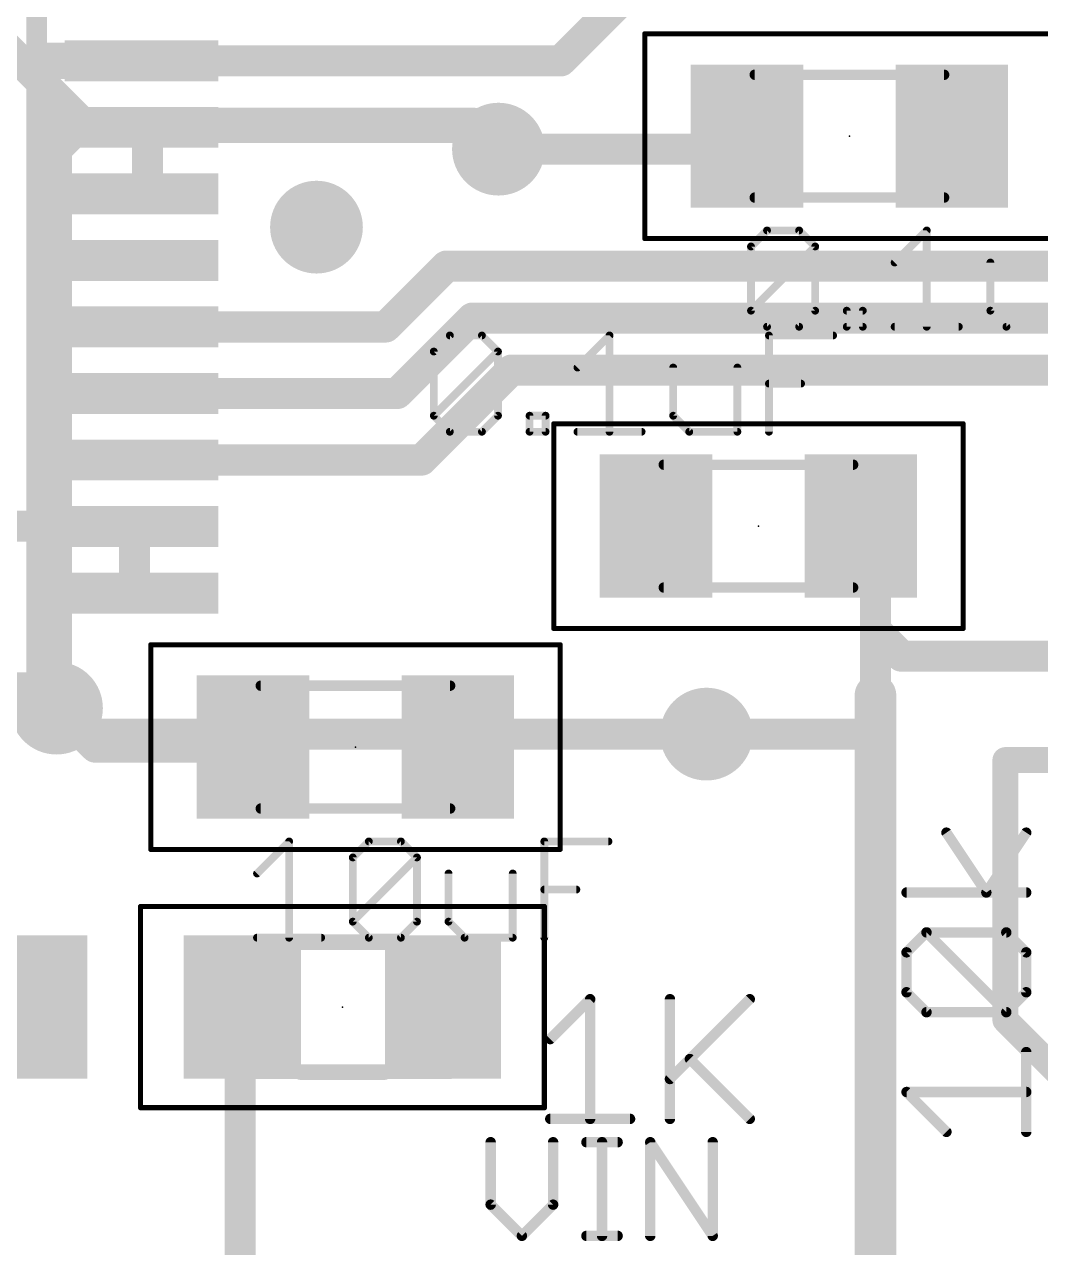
# Model space of a CAD drawing. Extents: x -1.6 to 71.4, y -0.2 to 53.9.
# Drawn here: x 16.45 to 26.38, y 13.02 to 24.97 of the extents above; entities that cross this region are included whole.
import ezdxf

# ---------------------------------------------------------------- set-up
doc = ezdxf.new("R2010")
doc.units = 0
for name, color, linetype in [('1', 12, 'CONTINUOUS'), ('16', 132, 'CONTINUOUS'), ('18', 110, 'CONTINUOUS'), ('21', 40, 'CONTINUOUS'), ('23', 53, 'CONTINUOUS'), ('27', 253, 'CONTINUOUS'), ('39', 12, 'CONTINUOUS'), ('51', 253, 'CONTINUOUS')]:
    doc.layers.add(name, color=color, linetype=linetype)

# ---------------------------------------------------------------- blocks, each defined once
blk = doc.blocks.new('RECT')
blk.add_solid([(-0.5, -0.5), (0.5, -0.5), (-0.5, 0.5), (0.5, 0.5)])
blk = doc.blocks.new('ROUNDV')
at = {"const_width": 0.5}
blk.add_lwpolyline([(0, -0.25, 1), (0, 0.25, 1), (0, -0.25)], format="xyb", dxfattribs=at)

msp = doc.modelspace()

# ---------------------------------------------------------------- linework, layer by layer
at = {"layer": '1'}
for points, const_width in [([(21.844, 24.765), (22.606, 25.527)], 0.3048), ([(21.717, 24.638), (21.844, 24.765)], 0.3048), ([(17.595, 24.612), (21.691, 24.612)], 0.3048), ([(21.691, 24.612), (21.717, 24.638)], 0.3048), ([(17.595, 23.962), (17.653, 23.904)], 0.3048), ([(17.595, 23.962), (20.869, 23.962)], 0.3048), ([(17.653, 23.904), (17.653, 23.37)], 0.3048), ([(20.869, 23.962), (21.082, 23.749)], 0.3048), ([(23.384, 23.749), (23.511, 23.876)], 0.3048), ([(21.082, 23.749), (23.384, 23.749)], 0.3048), ([(17.653, 23.37), (17.595, 23.312)], 0.3048), ([(19.98, 22.012), (20.574, 22.606)], 0.3048), ([(20.574, 22.606), (26.543, 22.606)], 0.3048), ([(20.092, 21.362), (20.828, 22.098)], 0.3048), ([(20.828, 22.098), (27.051, 22.098)], 0.3048), ([(17.595, 22.012), (19.98, 22.012)], 0.3048), ([(20.331, 20.712), (21.209, 21.59)], 0.3048), ([(21.209, 21.59), (27.432, 21.59)], 0.3048), ([(17.595, 21.362), (20.092, 21.362)], 0.3048), ([(17.595, 20.712), (20.331, 20.712)], 0.3048), ([(16.129, 20.066), (17.591, 20.066)], 0.3048), ([(17.595, 20.062), (17.526, 19.993)], 0.3048), ([(17.591, 20.066), (17.595, 20.062)], 0.3048), ([(24.765, 20.066), (24.622, 20.066)], 0.3048), ([(24.765, 19.05), (24.765, 20.066)], 0.3048), ([(17.526, 19.993), (17.526, 19.431)], 0.3048), ([(17.526, 19.431), (17.576, 19.431)], 0.3048), ([(17.576, 19.431), (17.595, 19.412)], 0.3048), ([(24.765, 18.415), (24.765, 19.05)], 0.3048), ([(25.019, 18.796), (24.765, 19.05)], 0.3048), ([(28.575, 18.796), (25.019, 18.796)], 0.3048), ([(24.765, 18.034), (24.765, 18.415)], 0.4064), ([(17.145, 17.907), (16.764, 18.288)], 0.3048), ([(24.765, 18.034), (23.114, 18.034)], 0.3048), ([(24.765, 10.033), (24.765, 18.034)], 0.4064), ([(18.685, 17.907), (17.145, 17.907)], 0.3048), ([(26.035, 15.24), (26.035, 17.78)], 0.254), ([(26.035, 17.78), (32.639, 17.78)], 0.254), ([(18.558, 12.462), (18.558, 15.367)], 0.3048), ([(26.908, 14.367), (26.035, 15.24)], 0.254)]:
    msp.add_lwpolyline(points, dxfattribs=dict(at, const_width=const_width))
for points, const_width in [([(21.7901, 24.8189, 1), (21.8979, 24.7111)], 0.1524), ([(21.8979, 24.7111, 1), (21.7901, 24.8189)], 0.1524), ([(17.595, 24.6882, 1), (17.595, 24.5358)], 0.1524), ([(21.6371, 24.6659, 1), (21.7449, 24.5581)], 0.1524), ([(21.6631, 24.6919, 1), (21.7709, 24.5841)], 0.1524), ([(21.7709, 24.5841, 1), (21.6631, 24.6919)], 0.1524), ([(21.691, 24.5358, 1), (21.691, 24.6882)], 0.1524), ([(17.6489, 24.0159, 1), (17.5411, 23.9081)], 0.1524), ([(17.595, 24.0382, 1), (17.595, 23.8858)], 0.1524), ([(17.7292, 23.904, 1), (17.5768, 23.904)], 0.1524), ([(17.5991, 23.8501, 1), (17.7069, 23.9579)], 0.1524), ([(20.9229, 24.0159, 1), (20.8151, 23.9081)], 0.1524), ([(20.869, 23.8858, 1), (20.869, 24.0382)], 0.1524), ([(23.5649, 23.8221, 1), (23.4571, 23.9299)], 0.1524), ([(21.082, 23.8252, 1), (21.082, 23.6728)], 0.1524), ([(23.384, 23.6728, 1), (23.384, 23.8252)], 0.1524), ([(21.0281, 23.6951, 1), (21.1359, 23.8029)], 0.1524), ([(23.3301, 23.8029, 1), (23.4379, 23.6951)], 0.1524), ([(17.5411, 23.3659, 1), (17.6489, 23.2581)], 0.1524), ([(17.5768, 23.37, 1), (17.7292, 23.37)], 0.1524), ([(17.7069, 23.3161, 1), (17.5991, 23.4239)], 0.1524), ([(20.574, 22.6822, 1), (20.574, 22.5298)], 0.1524), ([(20.6279, 22.5521, 1), (20.5201, 22.6599)], 0.1524), ([(20.828, 22.1742, 1), (20.828, 22.0218)], 0.1524), ([(20.8819, 22.0441, 1), (20.7741, 22.1519)], 0.1524), ([(17.595, 22.0882, 1), (17.595, 21.9358)], 0.1524), ([(19.9261, 22.0659, 1), (20.0339, 21.9581)], 0.1524), ([(19.98, 21.9358, 1), (19.98, 22.0882)], 0.1524), ([(21.209, 21.6662, 1), (21.209, 21.5138)], 0.1524), ([(21.2629, 21.5361, 1), (21.1551, 21.6439)], 0.1524), ([(17.595, 21.4382, 1), (17.595, 21.2858)], 0.1524), ([(20.092, 21.2858, 1), (20.092, 21.4382)], 0.1524), ([(20.0381, 21.4159, 1), (20.1459, 21.3081)], 0.1524), ([(17.595, 20.7882, 1), (17.595, 20.6358)], 0.1524), ([(20.2771, 20.7659, 1), (20.3849, 20.6581)], 0.1524), ([(20.331, 20.6358, 1), (20.331, 20.7882)], 0.1524), ([(17.6449, 20.1199, 1), (17.5371, 20.0121)], 0.1524), ([(17.6489, 20.0081, 1), (17.5411, 20.1159)], 0.1524), ([(17.591, 19.9898, 1), (17.591, 20.1422)], 0.1524), ([(24.622, 20.1422, 1), (24.622, 19.9898)], 0.1524), ([(24.8412, 20.066, 1), (24.6888, 20.066)], 0.1524), ([(24.765, 19.9898, 1), (24.765, 20.1422)], 0.1524), ([(17.6022, 19.993, 1), (17.4498, 19.993)], 0.1524), ([(17.4721, 20.0469, 1), (17.5799, 19.9391)], 0.1524), ([(17.5411, 20.0081, 1), (17.6489, 20.1159)], 0.1524), ([(17.526, 19.5072, 1), (17.526, 19.3548)], 0.1524), ([(17.4498, 19.431, 1), (17.6022, 19.431)], 0.1524), ([(17.6299, 19.4849, 1), (17.5221, 19.3771)], 0.1524), ([(17.5411, 19.3581, 1), (17.6489, 19.4659)], 0.1524), ([(17.576, 19.3548, 1), (17.576, 19.5072)], 0.1524), ([(24.8412, 19.05, 1), (24.6888, 19.05)], 0.1524), ([(24.8189, 19.1039, 1), (24.7111, 18.9961)], 0.1524), ([(24.6888, 19.05, 1), (24.8412, 19.05)], 0.1524), ([(25.019, 18.8722, 1), (25.019, 18.7198)], 0.1524), ([(24.9651, 18.7421, 1), (25.0729, 18.8499)], 0.1524), ([(24.8666, 18.415, 1), (24.6634, 18.415)], 0.2032), ([(16.8179, 18.3419, 1), (16.7101, 18.2341)], 0.1524), ([(24.6888, 18.415, 1), (24.8412, 18.415)], 0.1524), ([(23.114, 18.1102, 1), (23.114, 17.9578)], 0.1524), ([(24.8666, 18.034, 1), (24.6634, 18.034)], 0.2032), ([(24.765, 17.9578, 1), (24.765, 18.1102)], 0.1524), ([(17.145, 17.9832, 1), (17.145, 17.8308)], 0.1524), ([(18.685, 17.8308, 1), (18.685, 17.9832)], 0.1524), ([(24.6634, 18.034, 1), (24.8666, 18.034)], 0.2032), ([(17.0911, 17.8531, 1), (17.1989, 17.9609)], 0.1524), ([(26.0985, 17.78, 1), (25.9715, 17.78)], 0.127), ([(26.035, 17.8435, 1), (26.035, 17.7165)], 0.127), ([(18.6342, 15.367, 1), (18.4818, 15.367)], 0.1524), ([(26.0799, 15.2849, 1), (25.9901, 15.1951)], 0.127), ([(25.9715, 15.24, 1), (26.0985, 15.24)], 0.127)]:
    msp.add_lwpolyline(points, format="xyb", dxfattribs=dict(at, const_width=const_width))
at = {"layer": '16', "const_width": 0.3048}
for points in [[(17.018, 24.003), (15.748, 25.273)], [(16.764, 23.749), (17.018, 24.003)], [(17.018, 24.003), (20.828, 24.003)], [(20.828, 24.003), (21.082, 23.749)], [(16.764, 18.288), (16.764, 23.749)], [(17.018, 18.034), (16.764, 18.288)], [(23.114, 18.034), (17.018, 18.034)]]:
    msp.add_lwpolyline(points, dxfattribs=at)
at = {"layer": '16', "const_width": 0.1524}
for points in [[(17.018, 24.0792, 1), (17.018, 23.9268)], [(17.0719, 23.9491, 1), (16.9641, 24.0569)], [(20.8819, 24.0569, 1), (20.7741, 23.9491)], [(20.828, 23.9268, 1), (20.828, 24.0792)], [(16.9641, 23.9491, 1), (17.0719, 24.0569)], [(16.8402, 23.749, 1), (16.6878, 23.749)], [(16.7101, 23.8029, 1), (16.8179, 23.6951)], [(21.0281, 23.6951, 1), (21.1359, 23.8029)], [(16.8179, 18.3419, 1), (16.7101, 18.2341)], [(16.6878, 18.288, 1), (16.8402, 18.288)], [(17.018, 18.1102, 1), (17.018, 17.9578)], [(16.9641, 17.9801, 1), (17.0719, 18.0879)], [(23.114, 17.9578, 1), (23.114, 18.1102)]]:
    msp.add_lwpolyline(points, format="xyb", dxfattribs=at)
at = {"layer": '21'}
for points, const_width in [([(16.57, 18.537), (16.57, 27.437)], 0.2032), ([(11.37, 18.537), (16.57, 18.537)], 0.2032), ([(21.0058, 14.047), (21.0058, 13.4369)], 0.1016), ([(21.6159, 13.4369), (21.6159, 14.047)], 0.1016), ([(21.9413, 14.047), (22.2464, 14.047)], 0.1016), ([(22.0938, 13.1318), (22.0938, 14.047)], 0.1016), ([(22.565, 13.1318), (22.565, 14.047)], 0.1016), ([(22.565, 14.047), (23.1751, 13.1318)], 0.1016), ([(23.1751, 13.1318), (23.1751, 14.047)], 0.1016), ([(21.0058, 13.4369), (21.3109, 13.1318)], 0.1016), ([(21.3109, 13.1318), (21.6159, 13.4369)], 0.1016), ([(21.9413, 13.1318), (22.2464, 13.1318)], 0.1016)]:
    msp.add_lwpolyline(points, dxfattribs=dict(at, const_width=const_width))
for points, const_width in [([(16.5192, 18.537, 1), (16.6208, 18.537)], 0.1016), ([(16.57, 18.4862, 1), (16.57, 18.5878)], 0.1016), ([(21.0312, 14.047, 1), (20.9804, 14.047)], 0.0508), ([(21.6413, 14.047, 1), (21.5905, 14.047)], 0.0508), ([(21.9413, 14.0724, 1), (21.9413, 14.0216)], 0.0508), ([(22.1192, 14.047, 1), (22.0684, 14.047)], 0.0508), ([(22.2464, 14.0216, 1), (22.2464, 14.0724)], 0.0508), ([(22.5904, 14.047, 1), (22.5396, 14.047)], 0.0508), ([(22.5861, 14.0611, 1), (22.5439, 14.0329)], 0.0508), ([(23.2005, 14.047, 1), (23.1497, 14.047)], 0.0508), ([(21.0238, 13.4548, 1), (20.9878, 13.4189)], 0.0508), ([(20.9804, 13.4369, 1), (21.0312, 13.4369)], 0.0508), ([(21.5905, 13.4369, 1), (21.6413, 13.4369)], 0.0508), ([(21.6339, 13.4189, 1), (21.598, 13.4548)], 0.0508), ([(21.2929, 13.1498, 1), (21.3288, 13.1138)], 0.0508), ([(21.2929, 13.1138, 1), (21.3288, 13.1498)], 0.0508), ([(21.9413, 13.1572, 1), (21.9413, 13.1064)], 0.0508), ([(22.0684, 13.1318, 1), (22.1192, 13.1318)], 0.0508), ([(22.2464, 13.1064, 1), (22.2464, 13.1572)], 0.0508), ([(22.5396, 13.1318, 1), (22.5904, 13.1318)], 0.0508), ([(23.1497, 13.1318, 1), (23.2005, 13.1318)], 0.0508), ([(23.154, 13.1177, 1), (23.1962, 13.1459)], 0.0508)]:
    msp.add_lwpolyline(points, format="xyb", dxfattribs=dict(at, const_width=const_width))
at = {"layer": '23'}
for p in [(24.511, 23.876), (23.622, 20.066), (19.685, 17.907), (19.558, 15.367)]:
    msp.add_point(p, dxfattribs=at)
at = {"layer": '27'}
for points, const_width in [([(23.5491, 22.7979), (23.7059, 22.9547)], 0.0762), ([(23.7059, 22.9547), (24.0194, 22.9547)], 0.0762), ([(24.0194, 22.9547), (24.1762, 22.7979)], 0.0762), ([(24.9524, 22.6412), (25.2659, 22.9547)], 0.0762), ([(25.2659, 22.9547), (25.2659, 22.0141)], 0.0762), ([(23.5491, 22.1709), (23.5491, 22.7979)], 0.0762), ([(23.5491, 22.1709), (24.1762, 22.7979)], 0.0762), ([(24.1762, 22.7979), (24.1762, 22.1709)], 0.0762), ([(25.8879, 22.6412), (25.8879, 22.1709)], 0.0762), ([(23.7059, 22.0141), (23.5491, 22.1709)], 0.0762), ([(24.1762, 22.1709), (24.0194, 22.0141)], 0.0762), ([(24.4846, 22.0141), (24.4846, 22.1709)], 0.0762), ([(24.4846, 22.1709), (24.6414, 22.1709)], 0.0762), ([(24.6414, 22.1709), (24.6414, 22.0141)], 0.0762), ([(25.8879, 22.1709), (26.0447, 22.0141)], 0.0762), ([(24.0194, 22.0141), (23.7059, 22.0141)], 0.0762), ([(24.6414, 22.0141), (24.4846, 22.0141)], 0.0762), ([(24.9524, 22.0141), (25.5794, 22.0141)], 0.0762), ([(26.0447, 22.0141), (26.515, 22.0141)], 0.0762), ([(20.4503, 21.7719), (20.607, 21.9287)], 0.0762), ([(20.607, 21.9287), (20.9206, 21.9287)], 0.0762), ([(20.9206, 21.9287), (21.0773, 21.7719)], 0.0762), ([(21.8535, 21.6152), (22.1671, 21.9287)], 0.0762), ([(22.1671, 21.9287), (22.1671, 20.9881)], 0.0762), ([(23.7246, 20.9881), (23.7246, 21.9287)], 0.0762), ([(23.7246, 21.9287), (24.3516, 21.9287)], 0.0762), ([(20.4503, 21.1449), (20.4503, 21.7719)], 0.0762), ([(20.4503, 21.1449), (21.0773, 21.7719)], 0.0762), ([(21.0773, 21.7719), (21.0773, 21.1449)], 0.0762), ([(22.7891, 21.6152), (22.7891, 21.1449)], 0.0762), ([(23.4161, 20.9881), (23.4161, 21.6152)], 0.0762), ([(23.7246, 21.4584), (24.0381, 21.4584)], 0.0762), ([(20.607, 20.9881), (20.4503, 21.1449)], 0.0762), ([(21.0773, 21.1449), (20.9206, 20.9881)], 0.0762), ([(21.3858, 20.9881), (21.3858, 21.1449)], 0.0762), ([(21.3858, 21.1449), (21.5425, 21.1449)], 0.0762), ([(21.5425, 21.1449), (21.5425, 20.9881)], 0.0762), ([(22.7891, 21.1449), (22.9458, 20.9881)], 0.0762), ([(20.9206, 20.9881), (20.607, 20.9881)], 0.0762), ([(21.5425, 20.9881), (21.3858, 20.9881)], 0.0762), ([(21.8535, 20.9881), (22.4806, 20.9881)], 0.0762), ([(22.9458, 20.9881), (23.4161, 20.9881)], 0.0762), ([(25.8484, 16.4866), (25.4586, 17.0713)], 0.1016), ([(26.2382, 17.0713), (25.8484, 16.4866)], 0.1016), ([(18.7231, 16.6722), (19.0366, 16.9857)], 0.0762), ([(19.0366, 16.9857), (19.0366, 16.0451)], 0.0762), ([(19.6586, 16.8289), (19.8154, 16.9857)], 0.0762), ([(19.8154, 16.9857), (20.1289, 16.9857)], 0.0762), ([(20.1289, 16.9857), (20.2857, 16.8289)], 0.0762), ([(21.5297, 16.0451), (21.5297, 16.9857)], 0.0762), ([(21.5297, 16.9857), (22.1567, 16.9857)], 0.0762), ([(19.6586, 16.2019), (19.6586, 16.8289)], 0.0762), ([(19.6586, 16.2019), (20.2857, 16.8289)], 0.0762), ([(20.2857, 16.8289), (20.2857, 16.2019)], 0.0762), ([(20.5941, 16.6722), (20.5941, 16.2019)], 0.0762), ([(21.2212, 16.0451), (21.2212, 16.6722)], 0.0762), ([(21.5297, 16.5154), (21.8432, 16.5154)], 0.0762), ([(26.2382, 16.4866), (25.0688, 16.4866)], 0.1016), ([(19.8154, 16.0451), (19.6586, 16.2019)], 0.0762), ([(20.2857, 16.2019), (20.1289, 16.0451)], 0.0762), ([(20.5941, 16.2019), (20.7509, 16.0451)], 0.0762), ([(25.0688, 15.9019), (25.2637, 16.0968)], 0.1016), ([(25.2637, 16.0968), (26.0433, 16.0968)], 0.1016), ([(26.0433, 15.3172), (25.2637, 16.0968)], 0.1016), ([(26.0433, 16.0968), (26.2382, 15.9019)], 0.1016), ([(18.7231, 16.0451), (19.3502, 16.0451)], 0.0762), ([(20.1289, 16.0451), (19.8154, 16.0451)], 0.0762), ([(20.7509, 16.0451), (21.2212, 16.0451)], 0.0762), ([(25.0688, 15.5121), (25.0688, 15.9019)], 0.1016), ([(26.2382, 15.9019), (26.2382, 15.5121)], 0.1016), ([(25.2637, 15.3172), (25.0688, 15.5121)], 0.1016), ([(26.2382, 15.5121), (26.0433, 15.3172)], 0.1016), ([(21.588, 15.0544), (21.9778, 15.4442)], 0.1016), ([(21.9778, 15.4442), (21.9778, 14.2748)], 0.1016), ([(22.7574, 15.4442), (22.7574, 14.2748)], 0.1016), ([(22.7574, 14.6646), (23.537, 15.4442)], 0.1016), ([(26.0433, 15.3172), (25.2637, 15.3172)], 0.1016), ([(26.2382, 14.1478), (26.2382, 14.9274)], 0.1016), ([(22.9523, 14.8595), (23.537, 14.2748)], 0.1016), ([(25.4586, 14.1478), (25.0688, 14.5376)], 0.1016), ([(25.0688, 14.5376), (26.2382, 14.5376)], 0.1016), ([(21.588, 14.2748), (22.3676, 14.2748)], 0.1016)]:
    msp.add_lwpolyline(points, dxfattribs=dict(at, const_width=const_width))
for points, const_width in [([(23.7059, 22.9738, 1), (23.7059, 22.9357)], 0.0381), ([(23.7193, 22.9412, 1), (23.6924, 22.9682)], 0.0381), ([(24.0329, 22.9682, 1), (24.0059, 22.9412)], 0.0381), ([(24.0194, 22.9357, 1), (24.0194, 22.9738)], 0.0381), ([(25.285, 22.9547, 1), (25.2469, 22.9547)], 0.0381), ([(25.2794, 22.9412, 1), (25.2524, 22.9682)], 0.0381), ([(23.5356, 22.8114, 1), (23.5626, 22.7845)], 0.0381), ([(23.5682, 22.7979, 1), (23.5301, 22.7979)], 0.0381), ([(24.1952, 22.7979, 1), (24.1571, 22.7979)], 0.0381), ([(24.1896, 22.7845, 1), (24.1627, 22.8114)], 0.0381), ([(24.1627, 22.7845, 1), (24.1896, 22.8114)], 0.0381), ([(24.9389, 22.6546, 1), (24.9658, 22.6277)], 0.0381), ([(25.9069, 22.6412, 1), (25.8688, 22.6412)], 0.0381), ([(23.5626, 22.1843, 1), (23.5356, 22.1574)], 0.0381), ([(23.5356, 22.1843, 1), (23.5626, 22.1574)], 0.0381), ([(23.5301, 22.1709, 1), (23.5682, 22.1709)], 0.0381), ([(24.1571, 22.1709, 1), (24.1952, 22.1709)], 0.0381), ([(24.1896, 22.1574, 1), (24.1627, 22.1843)], 0.0381), ([(24.5037, 22.1709, 1), (24.4656, 22.1709)], 0.0381), ([(24.4846, 22.1899, 1), (24.4846, 22.1518)], 0.0381), ([(24.6604, 22.1709, 1), (24.6223, 22.1709)], 0.0381), ([(24.6414, 22.1518, 1), (24.6414, 22.1899)], 0.0381), ([(25.9014, 22.1843, 1), (25.8744, 22.1574)], 0.0381), ([(25.8688, 22.1709, 1), (25.9069, 22.1709)], 0.0381), ([(23.7059, 22.0332, 1), (23.7059, 21.9951)], 0.0381), ([(23.6924, 22.0006, 1), (23.7193, 22.0276)], 0.0381), ([(24.0059, 22.0276, 1), (24.0329, 22.0006)], 0.0381), ([(24.0194, 21.9951, 1), (24.0194, 22.0332)], 0.0381), ([(24.4846, 22.0332, 1), (24.4846, 21.9951)], 0.0381), ([(24.4656, 22.0141, 1), (24.5037, 22.0141)], 0.0381), ([(24.6223, 22.0141, 1), (24.6604, 22.0141)], 0.0381), ([(24.6414, 21.9951, 1), (24.6414, 22.0332)], 0.0381), ([(24.9524, 22.0332, 1), (24.9524, 21.9951)], 0.0381), ([(25.2469, 22.0141, 1), (25.285, 22.0141)], 0.0381), ([(25.5794, 21.9951, 1), (25.5794, 22.0332)], 0.0381), ([(26.0447, 22.0332, 1), (26.0447, 21.9951)], 0.0381), ([(26.0312, 22.0006, 1), (26.0581, 22.0276)], 0.0381), ([(20.607, 21.9478, 1), (20.607, 21.9097)], 0.0381), ([(20.6205, 21.9152, 1), (20.5936, 21.9422)], 0.0381), ([(20.934, 21.9422, 1), (20.9071, 21.9152)], 0.0381), ([(20.9206, 21.9097, 1), (20.9206, 21.9478)], 0.0381), ([(22.1861, 21.9287, 1), (22.148, 21.9287)], 0.0381), ([(22.1805, 21.9152, 1), (22.1536, 21.9422)], 0.0381), ([(23.7246, 21.9478, 1), (23.7246, 21.9097)], 0.0381), ([(23.7436, 21.9287, 1), (23.7055, 21.9287)], 0.0381), ([(24.3516, 21.9097, 1), (24.3516, 21.9478)], 0.0381), ([(20.4693, 21.7719, 1), (20.4312, 21.7719)], 0.0381), ([(20.4368, 21.7854, 1), (20.4637, 21.7585)], 0.0381), ([(21.0964, 21.7719, 1), (21.0583, 21.7719)], 0.0381), ([(21.0908, 21.7585, 1), (21.0639, 21.7854)], 0.0381), ([(21.0639, 21.7585, 1), (21.0908, 21.7854)], 0.0381), ([(21.8401, 21.6286, 1), (21.867, 21.6017)], 0.0381), ([(22.8081, 21.6152, 1), (22.77, 21.6152)], 0.0381), ([(23.4352, 21.6152, 1), (23.3971, 21.6152)], 0.0381), ([(23.7246, 21.4775, 1), (23.7246, 21.4394)], 0.0381), ([(24.0381, 21.4394, 1), (24.0381, 21.4775)], 0.0381), ([(20.4637, 21.1583, 1), (20.4368, 21.1314)], 0.0381), ([(20.4368, 21.1583, 1), (20.4637, 21.1314)], 0.0381), ([(20.4312, 21.1449, 1), (20.4693, 21.1449)], 0.0381), ([(21.0583, 21.1449, 1), (21.0964, 21.1449)], 0.0381), ([(21.0908, 21.1314, 1), (21.0639, 21.1583)], 0.0381), ([(21.4048, 21.1449, 1), (21.3667, 21.1449)], 0.0381), ([(21.3858, 21.1639, 1), (21.3858, 21.1258)], 0.0381), ([(21.5616, 21.1449, 1), (21.5235, 21.1449)], 0.0381), ([(21.5425, 21.1258, 1), (21.5425, 21.1639)], 0.0381), ([(22.77, 21.1449, 1), (22.8081, 21.1449)], 0.0381), ([(22.8025, 21.1583, 1), (22.7756, 21.1314)], 0.0381), ([(20.607, 21.0071, 1), (20.607, 20.969)], 0.0381), ([(20.5936, 20.9746, 1), (20.6205, 21.0016)], 0.0381), ([(20.9071, 21.0016, 1), (20.934, 20.9746)], 0.0381), ([(20.9206, 20.969, 1), (20.9206, 21.0071)], 0.0381), ([(21.3858, 21.0071, 1), (21.3858, 20.969)], 0.0381), ([(21.3667, 20.9881, 1), (21.4048, 20.9881)], 0.0381), ([(21.5235, 20.9881, 1), (21.5616, 20.9881)], 0.0381), ([(21.5425, 20.969, 1), (21.5425, 21.0071)], 0.0381), ([(21.8535, 21.0071, 1), (21.8535, 20.969)], 0.0381), ([(22.148, 20.9881, 1), (22.1861, 20.9881)], 0.0381), ([(22.4806, 20.969, 1), (22.4806, 21.0071)], 0.0381), ([(22.9458, 21.0071, 1), (22.9458, 20.969)], 0.0381), ([(22.9324, 20.9746, 1), (22.9593, 21.0016)], 0.0381), ([(23.3971, 20.9881, 1), (23.4352, 20.9881)], 0.0381), ([(23.4161, 20.969, 1), (23.4161, 21.0071)], 0.0381), ([(23.7055, 20.9881, 1), (23.7436, 20.9881)], 0.0381), ([(25.4797, 17.0854, 1), (25.4375, 17.0572)], 0.0508), ([(26.2593, 17.0572, 1), (26.2171, 17.0854)], 0.0508), ([(19.0557, 16.9857, 1), (19.0176, 16.9857)], 0.0381), ([(19.0501, 16.9722, 1), (19.0232, 16.9992)], 0.0381), ([(19.8154, 17.0048, 1), (19.8154, 16.9667)], 0.0381), ([(19.8289, 16.9722, 1), (19.8019, 16.9992)], 0.0381), ([(20.1424, 16.9992, 1), (20.1154, 16.9722)], 0.0381), ([(20.1289, 16.9667, 1), (20.1289, 17.0048)], 0.0381), ([(21.5487, 16.9857, 1), (21.5106, 16.9857)], 0.0381), ([(21.5297, 17.0048, 1), (21.5297, 16.9667)], 0.0381), ([(22.1567, 16.9667, 1), (22.1567, 17.0048)], 0.0381), ([(19.6451, 16.8424, 1), (19.6721, 16.8155)], 0.0381), ([(19.6777, 16.8289, 1), (19.6396, 16.8289)], 0.0381), ([(20.3047, 16.8289, 1), (20.2666, 16.8289)], 0.0381), ([(20.2722, 16.8155, 1), (20.2992, 16.8424)], 0.0381), ([(20.2992, 16.8155, 1), (20.2722, 16.8424)], 0.0381), ([(18.7096, 16.6856, 1), (18.7366, 16.6587)], 0.0381), ([(20.6132, 16.6722, 1), (20.5751, 16.6722)], 0.0381), ([(21.2403, 16.6722, 1), (21.2022, 16.6722)], 0.0381), ([(21.5297, 16.5344, 1), (21.5297, 16.4963)], 0.0381), ([(21.8432, 16.4963, 1), (21.8432, 16.5344)], 0.0381), ([(25.0688, 16.512, 1), (25.0688, 16.4612)], 0.0508), ([(25.8273, 16.5007, 1), (25.8695, 16.4725)], 0.0508), ([(25.8273, 16.4725, 1), (25.8695, 16.5007)], 0.0508), ([(26.2382, 16.4612, 1), (26.2382, 16.512)], 0.0508), ([(19.6721, 16.2153, 1), (19.6451, 16.1884)], 0.0381), ([(19.6451, 16.2153, 1), (19.6721, 16.1884)], 0.0381), ([(19.6396, 16.2019, 1), (19.6777, 16.2019)], 0.0381), ([(20.2666, 16.2019, 1), (20.3047, 16.2019)], 0.0381), ([(20.2992, 16.1884, 1), (20.2722, 16.2153)], 0.0381), ([(20.5751, 16.2019, 1), (20.6132, 16.2019)], 0.0381), ([(20.6076, 16.2153, 1), (20.5807, 16.1884)], 0.0381), ([(25.2817, 16.1148, 1), (25.2457, 16.0788)], 0.0508), ([(25.2637, 16.1222, 1), (25.2637, 16.0714)], 0.0508), ([(25.2817, 16.0788, 1), (25.2457, 16.1148)], 0.0508), ([(26.0613, 16.1148, 1), (26.0253, 16.0788)], 0.0508), ([(26.0433, 16.0714, 1), (26.0433, 16.1222)], 0.0508), ([(18.7231, 16.0642, 1), (18.7231, 16.0261)], 0.0381), ([(19.0176, 16.0451, 1), (19.0557, 16.0451)], 0.0381), ([(19.3502, 16.0261, 1), (19.3502, 16.0642)], 0.0381), ([(19.8154, 16.0642, 1), (19.8154, 16.0261)], 0.0381), ([(19.8019, 16.0316, 1), (19.8289, 16.0586)], 0.0381), ([(20.1154, 16.0586, 1), (20.1424, 16.0316)], 0.0381), ([(20.1289, 16.0261, 1), (20.1289, 16.0642)], 0.0381), ([(20.7509, 16.0642, 1), (20.7509, 16.0261)], 0.0381), ([(20.7374, 16.0316, 1), (20.7644, 16.0586)], 0.0381), ([(21.2022, 16.0451, 1), (21.2403, 16.0451)], 0.0381), ([(21.2212, 16.0261, 1), (21.2212, 16.0642)], 0.0381), ([(21.5106, 16.0451, 1), (21.5487, 16.0451)], 0.0381), ([(25.0508, 15.9199, 1), (25.0868, 15.8839)], 0.0508), ([(25.0942, 15.9019, 1), (25.0434, 15.9019)], 0.0508), ([(26.2636, 15.9019, 1), (26.2128, 15.9019)], 0.0508), ([(26.2202, 15.8839, 1), (26.2562, 15.9199)], 0.0508), ([(25.0868, 15.5301, 1), (25.0508, 15.4941)], 0.0508), ([(25.0434, 15.5121, 1), (25.0942, 15.5121)], 0.0508), ([(26.2128, 15.5121, 1), (26.2636, 15.5121)], 0.0508), ([(26.2562, 15.4941, 1), (26.2202, 15.5301)], 0.0508), ([(22.0032, 15.4442, 1), (21.9524, 15.4442)], 0.0508), ([(21.9958, 15.4262, 1), (21.9598, 15.4622)], 0.0508), ([(22.7828, 15.4442, 1), (22.732, 15.4442)], 0.0508), ([(23.555, 15.4262, 1), (23.519, 15.4622)], 0.0508), ([(25.2637, 15.3426, 1), (25.2637, 15.2918)], 0.0508), ([(25.2457, 15.2992, 1), (25.2817, 15.3352)], 0.0508), ([(26.0253, 15.3352, 1), (26.0613, 15.2992)], 0.0508), ([(26.0253, 15.2992, 1), (26.0613, 15.3352)], 0.0508), ([(26.0433, 15.2918, 1), (26.0433, 15.3426)], 0.0508), ([(21.57, 15.0724, 1), (21.606, 15.0364)], 0.0508), ([(26.2636, 14.9274, 1), (26.2128, 14.9274)], 0.0508), ([(22.9703, 14.8775, 1), (22.9343, 14.8415)], 0.0508), ([(22.7394, 14.6826, 1), (22.7754, 14.6466)], 0.0508), ([(25.0868, 14.5556, 1), (25.0508, 14.5196)], 0.0508), ([(25.0688, 14.563, 1), (25.0688, 14.5122)], 0.0508), ([(26.2382, 14.5122, 1), (26.2382, 14.563)], 0.0508), ([(21.588, 14.3002, 1), (21.588, 14.2494)], 0.0508), ([(21.9524, 14.2748, 1), (22.0032, 14.2748)], 0.0508), ([(22.3676, 14.2494, 1), (22.3676, 14.3002)], 0.0508), ([(22.732, 14.2748, 1), (22.7828, 14.2748)], 0.0508), ([(23.519, 14.2568, 1), (23.555, 14.2928)], 0.0508), ([(25.4406, 14.1298, 1), (25.4766, 14.1658)], 0.0508), ([(26.2128, 14.1478, 1), (26.2636, 14.1478)], 0.0508)]:
    msp.add_lwpolyline(points, format="xyb", dxfattribs=dict(at, const_width=const_width))
at = {"layer": '39'}
for points, const_width in [([(22.511, 24.876), (26.511, 24.876)], 0.05), ([(22.511, 22.876), (22.511, 24.876)], 0.05), ([(26.511, 22.876), (22.511, 22.876)], 0.05), ([(21.622, 19.066), (21.622, 21.066)], 0.05), ([(21.622, 21.066), (25.622, 21.066)], 0.05), ([(25.622, 21.066), (25.622, 19.066)], 0.05), ([(25.622, 19.066), (21.622, 19.066)], 0.05), ([(17.685, 18.907), (21.685, 18.907)], 0.05), ([(17.685, 16.907), (17.685, 18.907)], 0.05), ([(21.685, 18.907), (21.685, 16.907)], 0.05), ([(21.685, 16.907), (17.685, 16.907)], 0.05), ([(17.585, 14.384), (17.585, 16.35)], 0.0508), ([(17.585, 16.35), (21.531, 16.35)], 0.0508), ([(21.531, 16.35), (21.531, 14.384)], 0.0508), ([(21.531, 14.384), (17.585, 14.384)], 0.0508)]:
    msp.add_lwpolyline(points, dxfattribs=dict(at, const_width=const_width))
for points, const_width in [([(22.511, 24.8885, 1), (22.511, 24.8635)], 0.025), ([(22.5235, 24.876, 1), (22.4985, 24.876)], 0.025), ([(22.511, 22.8885, 1), (22.511, 22.8635)], 0.025), ([(22.4985, 22.876, 1), (22.5235, 22.876)], 0.025), ([(21.6345, 21.066, 1), (21.6095, 21.066)], 0.025), ([(21.622, 21.0785, 1), (21.622, 21.0535)], 0.025), ([(25.6345, 21.066, 1), (25.6095, 21.066)], 0.025), ([(25.622, 21.0535, 1), (25.622, 21.0785)], 0.025), ([(21.622, 19.0785, 1), (21.622, 19.0535)], 0.025), ([(21.6095, 19.066, 1), (21.6345, 19.066)], 0.025), ([(25.6095, 19.066, 1), (25.6345, 19.066)], 0.025), ([(25.622, 19.0535, 1), (25.622, 19.0785)], 0.025), ([(17.685, 18.9195, 1), (17.685, 18.8945)], 0.025), ([(17.6975, 18.907, 1), (17.6725, 18.907)], 0.025), ([(21.6975, 18.907, 1), (21.6725, 18.907)], 0.025), ([(21.685, 18.8945, 1), (21.685, 18.9195)], 0.025), ([(17.685, 16.9195, 1), (17.685, 16.8945)], 0.025), ([(17.6725, 16.907, 1), (17.6975, 16.907)], 0.025), ([(21.6725, 16.907, 1), (21.6975, 16.907)], 0.025), ([(21.685, 16.8945, 1), (21.685, 16.9195)], 0.025), ([(17.5977, 16.35, 1), (17.5723, 16.35)], 0.0254), ([(17.585, 16.3627, 1), (17.585, 16.3373)], 0.0254), ([(21.5437, 16.35, 1), (21.5183, 16.35)], 0.0254), ([(21.531, 16.3373, 1), (21.531, 16.3627)], 0.0254), ([(17.585, 14.3967, 1), (17.585, 14.3713)], 0.0254), ([(17.5723, 14.384, 1), (17.5977, 14.384)], 0.0254), ([(21.5183, 14.384, 1), (21.5437, 14.384)], 0.0254), ([(21.531, 14.3713, 1), (21.531, 14.3967)], 0.0254)]:
    msp.add_lwpolyline(points, format="xyb", dxfattribs=dict(at, const_width=const_width))
at = {"layer": '51'}
for points, const_width in [([(23.586, 24.476), (25.436, 24.476)], 0.1016), ([(25.436, 23.276), (23.586, 23.276)], 0.1016), ([(22.697, 20.666), (24.547, 20.666)], 0.1016), ([(24.547, 19.466), (22.697, 19.466)], 0.1016), ([(18.76, 18.507), (20.61, 18.507)], 0.1016), ([(20.61, 17.307), (18.76, 17.307)], 0.1016), ([(19.968, 16.002), (19.148, 16.002)], 0.1524), ([(19.968, 14.732), (19.148, 14.732)], 0.1524)]:
    msp.add_lwpolyline(points, dxfattribs=dict(at, const_width=const_width))
for points, const_width in [([(23.586, 24.5014, 1), (23.586, 24.4506)], 0.0508), ([(25.436, 24.4506, 1), (25.436, 24.5014)], 0.0508), ([(23.586, 23.3014, 1), (23.586, 23.2506)], 0.0508), ([(25.436, 23.2506, 1), (25.436, 23.3014)], 0.0508), ([(22.697, 20.6914, 1), (22.697, 20.6406)], 0.0508), ([(24.547, 20.6406, 1), (24.547, 20.6914)], 0.0508), ([(22.697, 19.4914, 1), (22.697, 19.4406)], 0.0508), ([(24.547, 19.4406, 1), (24.547, 19.4914)], 0.0508), ([(18.76, 18.5324, 1), (18.76, 18.4816)], 0.0508), ([(20.61, 18.4816, 1), (20.61, 18.5324)], 0.0508), ([(18.76, 17.3324, 1), (18.76, 17.2816)], 0.0508), ([(20.61, 17.2816, 1), (20.61, 17.3324)], 0.0508), ([(19.148, 16.0401, 1), (19.148, 15.9639)], 0.0762), ([(19.968, 15.9639, 1), (19.968, 16.0401)], 0.0762), ([(19.148, 14.7701, 1), (19.148, 14.6939)], 0.0762), ([(19.968, 14.6939, 1), (19.968, 14.7701)], 0.0762)]:
    msp.add_lwpolyline(points, format="xyb", dxfattribs=dict(at, const_width=const_width))

# ---------------------------------------------------------------- block references
at = {"layer": '1'}
for p, xscale, yscale, rotation in [((17.595, 24.612), 0.4, 1.5, 270), ((17.595, 23.962), 0.4, 1.5, 270), ((17.595, 23.312), 0.4, 1.5, 270), ((17.595, 22.662), 0.4, 1.5, 270), ((17.595, 22.012), 0.4, 1.5, 270), ((17.595, 21.362), 0.4, 1.5, 270), ((17.595, 20.712), 0.4, 1.5, 270), ((22.622, 20.066), 1.1, 1.4, 180), ((24.622, 20.066), 1.1, 1.4, 180), ((17.595, 20.062), 0.4, 1.5, 270), ((17.595, 19.412), 0.4, 1.5, 270), ((18.558, 15.367), 1.1, 1.4, 180), ((20.558, 15.367), 1.1, 1.4, 180)]:
    msp.add_blockref('RECT', p, dxfattribs=dict(at, xscale=xscale, yscale=yscale, rotation=rotation))
at = {"layer": '1', "yscale": 1.4}
for p, xscale in [((23.511, 23.876), 1.1), ((25.511, 23.876), 1.1), ((18.685, 17.907), 1.1), ((20.685, 17.907), 1.1), ((15.766, 15.367), 2.6)]:
    msp.add_blockref('RECT', p, dxfattribs=dict(at, xscale=xscale))
at = {"layer": '18', "xscale": 0.9064, "yscale": 0.9064}
for p in [(21.082, 23.749), (21.082, 23.749), (19.304, 22.987), (19.304, 22.987), (16.764, 18.288), (16.764, 18.288), (23.114, 18.034), (23.114, 18.034)]:
    msp.add_blockref('ROUNDV', p, dxfattribs=at)
at = {"layer": '21', "xscale": 0.65, "yscale": 1.4, "rotation": 180}
for p in [(18.8266, 15.3655), (20.2998, 15.3655)]:
    msp.add_blockref('RECT', p, dxfattribs=at)
at = {"layer": '51'}
for p, xscale, yscale, rotation in [((17.2593, 24.6121), 0.3556, 1.2954, 270), ((17.2593, 23.9621), 0.3556, 1.2954, 270), ((17.2593, 23.3121), 0.3556, 1.2954, 270), ((17.2593, 22.6621), 0.3556, 1.2954, 270), ((17.2593, 22.0119), 0.3556, 1.2954, 270), ((17.2593, 21.3619), 0.3556, 1.2954, 270), ((17.2593, 20.7119), 0.3556, 1.2954, 270), ((22.872, 20.066), 0.5, 1.3, 180), ((24.372, 20.066), 0.5, 1.3, 180), ((17.2593, 20.0619), 0.3556, 1.2954, 270), ((17.2593, 19.4119), 0.3556, 1.2954, 270)]:
    msp.add_blockref('RECT', p, dxfattribs=dict(at, xscale=xscale, yscale=yscale, rotation=rotation))
for p, xscale, yscale in [((23.761, 23.876), 0.5, 1.3), ((25.261, 23.876), 0.5, 1.3), ((18.935, 17.907), 0.5, 1.3), ((20.435, 17.907), 0.5, 1.3), ((16.391, 15.367), 0.55, 0.7)]:
    msp.add_blockref('RECT', p, dxfattribs=dict(at, xscale=xscale, yscale=yscale))

doc.saveas('drawing.dxf')
